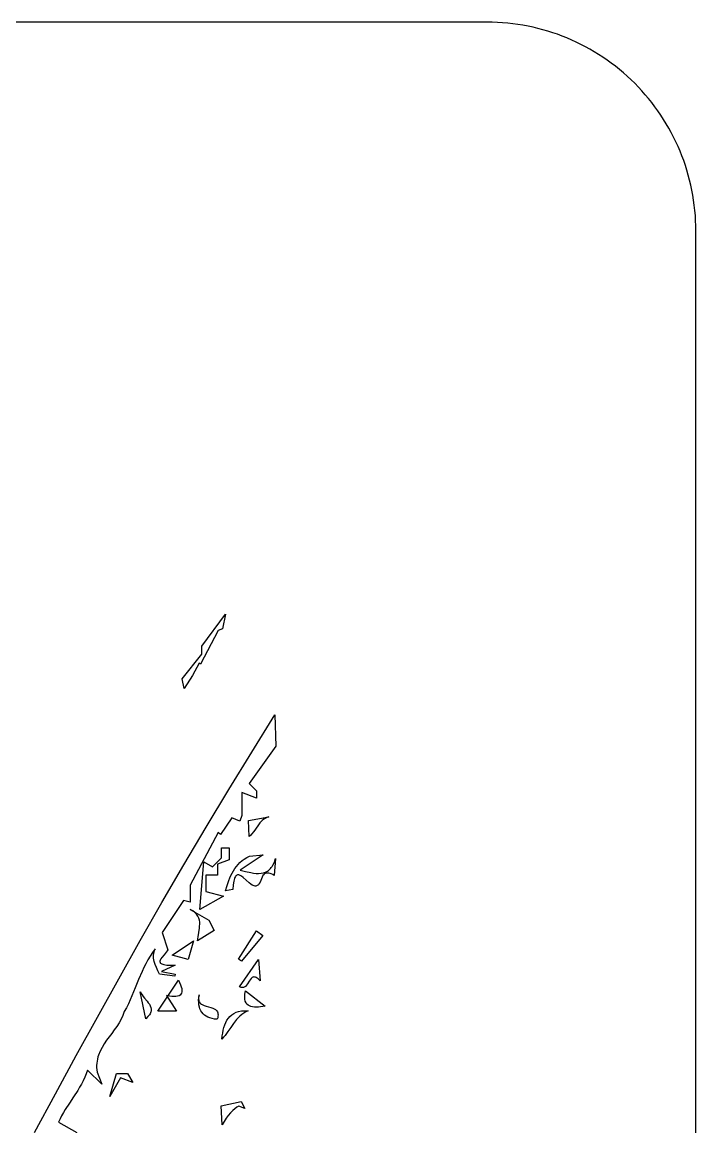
# Model space of a CAD drawing. Header units: metres. Extents: x 0 to 50, y 0 to 50.
# Drawn here: x 40.32 to 50, y 34.14 to 50 of the extents above; entities that cross this region are included whole.
import ezdxf

# ---------------------------------------------------------------- set-up
doc = ezdxf.new("R2010")
doc.units = ezdxf.units.M

msp = doc.modelspace()

# ---------------------------------------------------------------- linework, layer by layer
for points in [[(50, 3), (50, 47), (50, 47), (49.999076, 47.074492), (49.996313, 47.148761), (49.991723, 47.222779), (49.98532, 47.296513), (49.977116, 47.369934), (49.967123, 47.443009), (49.955354, 47.51571), (49.941823, 47.588004), (49.926542, 47.659861), (49.909523, 47.731251), (49.89078, 47.802143), (49.870324, 47.872505), (49.84817, 47.942308), (49.824329, 48.01152), (49.798814, 48.080111), (49.771639, 48.14805), (49.742815, 48.215307), (49.712355, 48.281849), (49.680273, 48.347648), (49.64658, 48.412671), (49.611291, 48.476889), (49.574416, 48.540271), (49.53597, 48.602785), (49.495965, 48.664402), (49.454413, 48.725089), (49.411328, 48.784818), (49.366721, 48.843556), (49.320606, 48.901274), (49.272996, 48.957939), (49.223903, 49.013523), (49.173341, 49.067994), (49.12132, 49.12132), (49.12132, 49.12132), (49.067994, 49.173341), (49.013523, 49.223903), (48.957939, 49.272996), (48.901274, 49.320606), (48.843556, 49.366721), (48.784818, 49.411328), (48.725089, 49.454413), (48.664402, 49.495965), (48.602785, 49.53597), (48.540271, 49.574416), (48.476889, 49.611291), (48.412671, 49.64658), (48.347648, 49.680273), (48.281849, 49.712355), (48.215307, 49.742815), (48.14805, 49.771639), (48.080111, 49.798814), (48.01152, 49.824329), (47.942308, 49.84817), (47.872505, 49.870324), (47.802143, 49.89078), (47.731251, 49.909523), (47.659861, 49.926542), (47.588004, 49.941823), (47.51571, 49.955354), (47.443009, 49.967123), (47.369934, 49.977116), (47.296513, 49.98532), (47.222779, 49.991723), (47.148761, 49.996313), (47.074492, 49.999076), (47, 50), (3, 50)], [(43.243984, 41.499234), (43.198603, 41.287624), (43.139036, 41.266197), (42.882476, 40.781576), (42.861782, 40.792697), (42.768009, 40.617011), (42.649869, 40.43103), (42.621415, 40.570602), (42.903876, 40.921962), (42.903876, 41.036803), (43.243984, 41.499234)], [(40.49997, 34.054905), (40.798607, 34.609006), (41.099378, 35.161794), (41.402588, 35.713108), (41.708545, 36.262787), (42.017557, 36.810673), (42.32993, 37.356604), (42.645972, 37.90042), (42.96599, 38.441962), (43.290292, 38.981069), (43.619183, 39.517581), (43.952973, 40.051339), (43.964971, 39.601428), (43.58172, 39.064598), (43.686929, 38.959471), (43.686929, 38.858486), (43.47918, 38.937226), (43.47918, 38.6073), (43.449245, 38.528443), (43.334178, 38.572055), (43.172748, 38.336202), (43.137196, 38.361959), (42.736079, 37.607736), (42.736079, 37.361055), (42.637898, 37.389091), (42.332485, 36.929569), (42.412282, 36.679777), (42.412282, 36.679777), (42.403974, 36.662781), (42.391586, 36.644758), (42.359767, 36.606858), (42.32722, 36.568531), (42.313922, 36.549976), (42.30434, 36.532234), (42.299772, 36.515614), (42.299775, 36.507821), (42.301519, 36.500422), (42.305167, 36.493458), (42.31088, 36.486965), (42.318821, 36.480983), (42.329153, 36.47555), (42.357639, 36.466484), (42.397637, 36.460074), (42.450446, 36.456626), (42.517364, 36.456448), (42.320551, 36.36926), (42.518427, 36.328983), (42.51235, 36.299171), (42.294451, 36.328086), (42.294451, 36.328086), (42.270743, 36.37645), (42.249195, 36.422927), (42.230988, 36.468087), (42.217304, 36.512501), (42.212528, 36.534605), (42.209327, 36.556737), (42.207848, 36.578967), (42.208238, 36.601367), (42.210646, 36.624007), (42.21522, 36.64696), (42.222108, 36.670296), (42.231456, 36.694087), (42.231456, 36.694087), (42.193908, 36.642442), (42.159296, 36.589395), (42.127273, 36.535111), (42.097491, 36.479754), (42.069605, 36.42349), (42.043267, 36.366484), (41.993848, 36.250907), (41.94646, 36.134342), (41.898328, 36.018113), (41.846679, 35.903539), (41.818667, 35.847285), (41.788736, 35.791941), (41.788736, 35.791941), (41.779273, 35.763878), (41.768371, 35.736338), (41.742754, 35.682638), (41.71289, 35.63047), (41.679789, 35.579459), (41.644456, 35.529233), (41.607901, 35.479419), (41.53515, 35.37953), (41.50097, 35.32871), (41.469597, 35.276808), (41.442038, 35.223452), (41.419301, 35.168267), (41.410055, 35.139872), (41.402393, 35.110881), (41.39644, 35.081245), (41.392322, 35.05092), (41.390166, 35.019857), (41.390096, 34.988011), (41.392239, 34.955334), (41.396721, 34.921781), (41.465723, 34.750163), (41.258068, 34.950735), (41.258068, 34.950735), (41.241237, 34.899123), (41.221318, 34.848867), (41.198716, 34.799815), (41.173833, 34.751815), (41.147074, 34.704715), (41.118843, 34.658362), (41.059576, 34.567288), (40.999263, 34.477375), (40.941133, 34.387406), (40.913896, 34.342019), (40.888415, 34.296161), (40.865095, 34.24968), (40.844338, 34.202423), (41.108791, 34.057264)], [(43.862779, 38.587708), (43.862779, 38.587708), (43.836276, 38.578354), (43.812298, 38.566589), (43.790559, 38.552694), (43.770771, 38.536946), (43.752648, 38.519625), (43.735904, 38.50101), (43.705401, 38.461014), (43.648315, 38.377772), (43.617141, 38.33899), (43.599893, 38.321285), (43.581155, 38.305077), (43.573017, 38.537214), (43.862779, 38.587708)], [(43.295402, 38.143497), (43.295402, 37.971976), (43.127605, 37.908379), (43.127605, 37.752276), (42.959808, 37.752276), (42.959808, 37.518192), (43.215324, 37.451588), (42.874416, 37.259774), (42.928964, 37.944023), (43.054194, 37.868944), (43.183538, 37.998186), (43.183538, 38.143497), (43.295402, 38.143497)], [(43.785272, 38.040336), (43.454239, 37.824292), (43.454239, 37.824292), (43.53166, 37.805336), (43.608253, 37.787981), (43.645749, 37.781413), (43.68245, 37.777055), (43.718159, 37.775512), (43.752681, 37.777387), (43.785819, 37.783284), (43.817378, 37.793805), (43.847161, 37.809555), (43.861326, 37.819579), (43.874973, 37.831137), (43.888078, 37.844303), (43.900616, 37.859154), (43.912564, 37.875765), (43.923896, 37.89421), (43.944616, 37.936909), (43.96258, 37.987854), (43.942397, 37.745994), (43.942397, 37.745994), (43.920467, 37.758489), (43.900451, 37.768067), (43.882234, 37.77491), (43.865703, 37.779203), (43.850744, 37.781128), (43.837244, 37.780871), (43.82509, 37.778613), (43.814168, 37.77454), (43.804364, 37.768834), (43.795566, 37.76168), (43.78053, 37.743759), (43.768153, 37.722248), (43.757528, 37.698614), (43.7379, 37.650858), (43.727083, 37.629673), (43.714386, 37.612244), (43.707049, 37.605396), (43.698901, 37.600038), (43.68983, 37.596354), (43.679722, 37.594526), (43.668464, 37.594739), (43.655941, 37.597176), (43.64204, 37.602021), (43.626649, 37.609458), (43.626649, 37.609458), (43.605867, 37.621919), (43.584296, 37.638387), (43.539851, 37.678026), (43.495435, 37.717737), (43.473902, 37.734293), (43.453172, 37.746878), (43.43351, 37.75416), (43.424163, 37.755397), (43.415183, 37.75481), (43.406602, 37.752233), (43.398454, 37.747498), (43.390773, 37.74044), (43.38359, 37.730894), (43.376941, 37.718691), (43.370856, 37.703667), (43.360517, 37.664488), (43.352839, 37.612027), (43.348086, 37.544954), (43.242143, 37.526941), (43.242143, 37.526941), (43.265488, 37.602209), (43.290981, 37.676046), (43.305085, 37.71206), (43.32039, 37.747274), (43.337116, 37.781542), (43.355484, 37.814716), (43.375715, 37.846648), (43.39803, 37.877193), (43.422651, 37.906201), (43.449798, 37.933527), (43.479692, 37.959023), (43.512554, 37.982541), (43.548605, 38.003936), (43.588066, 38.023058), (43.785272, 38.040336)], [(42.842303, 36.807605), (42.842303, 36.807605), (42.843971, 36.83651), (42.847526, 36.866051), (42.857721, 36.926421), (42.867739, 36.987466), (42.871073, 37.017852), (42.872431, 37.047939), (42.871171, 37.077571), (42.866648, 37.106592), (42.858219, 37.134847), (42.845239, 37.162179), (42.827066, 37.188432), (42.803056, 37.213451), (42.772565, 37.237079), (42.734949, 37.259161), (43.002188, 37.103511), (43.081786, 36.954381), (42.842303, 36.807605)], [(42.78291, 36.808596), (42.706889, 36.540864), (42.474183, 36.601522), (42.78291, 36.808596)], [(43.776992, 36.885734), (43.471077, 36.516214), (43.429792, 36.543922), (43.687324, 36.949183), (43.776992, 36.885734)], [(43.715333, 36.538423), (43.74171, 36.235824), (43.74171, 36.235824), (43.71089, 36.263976), (43.697137, 36.273806), (43.684393, 36.281042), (43.672585, 36.28586), (43.661639, 36.288437), (43.651484, 36.28895), (43.642045, 36.287574), (43.633251, 36.284488), (43.625029, 36.279868), (43.610009, 36.266731), (43.596402, 36.249577), (43.583626, 36.22982), (43.55824, 36.188153), (43.544465, 36.16907), (43.529193, 36.153038), (43.511841, 36.141472), (43.502204, 36.137806), (43.491828, 36.135786), (43.480641, 36.135589), (43.468571, 36.137392), (43.455544, 36.141372), (43.441488, 36.147705), (43.715333, 36.538423)], [(42.565236, 36.244343), (42.565236, 36.244343), (42.582926, 36.209469), (42.596949, 36.177317), (42.607283, 36.147904), (42.613907, 36.121249), (42.616798, 36.097369), (42.615936, 36.076282), (42.611298, 36.058007), (42.602864, 36.042561), (42.590612, 36.029962), (42.57452, 36.020228), (42.554567, 36.013377), (42.53073, 36.009427), (42.502989, 36.008396), (42.471322, 36.010301), (42.435708, 36.015162), (42.396124, 36.022995), (42.53829, 35.796173), (42.269437, 35.796173), (42.565236, 36.244343)], [(42.017946, 36.076602), (42.017946, 36.076602), (42.02872, 36.053242), (42.042864, 36.030359), (42.059488, 36.007827), (42.077703, 35.985521), (42.11534, 35.941089), (42.132982, 35.918713), (42.148652, 35.896064), (42.161461, 35.873017), (42.170517, 35.849446), (42.17493, 35.825227), (42.175117, 35.812836), (42.17381, 35.800235), (42.170897, 35.78741), (42.166266, 35.774345), (42.159807, 35.761025), (42.151409, 35.747433), (42.140959, 35.733554), (42.128347, 35.719372), (42.09619, 35.690038), (42.017946, 36.076602)], [(42.863627, 36.032786), (42.863627, 36.032786), (42.858155, 36.010474), (42.855391, 35.990416), (42.855151, 35.972459), (42.857252, 35.956453), (42.861511, 35.942243), (42.867746, 35.929678), (42.875772, 35.918606), (42.885408, 35.908873), (42.896469, 35.900327), (42.908774, 35.892816), (42.936378, 35.88029), (42.966758, 35.870073), (42.998447, 35.860948), (43.029981, 35.851694), (43.059897, 35.841091), (43.086728, 35.82792), (43.09853, 35.819991), (43.109011, 35.810963), (43.11799, 35.800682), (43.125282, 35.788998), (43.130704, 35.775757), (43.134074, 35.760807), (43.135209, 35.743996), (43.133925, 35.72517), (43.13004, 35.704178), (43.123369, 35.680868), (43.123369, 35.680868), (43.08593, 35.685205), (43.051295, 35.691878), (43.019471, 35.700891), (42.990461, 35.712248), (42.964271, 35.725953), (42.940905, 35.742009), (42.920369, 35.760421), (42.902666, 35.781193), (42.887801, 35.804328), (42.87578, 35.829831), (42.866607, 35.857705), (42.860286, 35.887954), (42.856823, 35.920583), (42.856222, 35.955596), (42.858489, 35.992995), (42.863627, 36.032786)], [(43.812028, 35.869617), (43.812028, 35.869617), (43.747389, 35.860151), (43.716367, 35.857074), (43.686588, 35.855573), (43.658337, 35.856002), (43.631897, 35.858715), (43.607551, 35.864066), (43.585584, 35.87241), (43.56628, 35.8841), (43.549922, 35.89949), (43.536794, 35.918934), (43.52718, 35.942787), (43.521363, 35.971403), (43.519628, 36.005135), (43.522258, 36.044338), (43.529537, 36.089366), (43.812028, 35.869617)], [(43.569291, 35.801941), (43.569291, 35.801941), (43.535806, 35.786498), (43.504911, 35.768466), (43.476331, 35.748121), (43.449793, 35.725735), (43.425023, 35.701584), (43.401744, 35.675941), (43.358569, 35.621278), (43.318071, 35.563939), (43.278057, 35.506117), (43.23633, 35.450006), (43.214138, 35.423278), (43.190695, 35.3978), (43.190695, 35.3978), (43.195986, 35.441416), (43.202567, 35.483743), (43.210686, 35.524533), (43.220591, 35.563537), (43.232532, 35.600508), (43.246757, 35.635197), (43.263514, 35.667356), (43.283053, 35.696735), (43.30562, 35.723088), (43.331465, 35.746165), (43.360837, 35.765719), (43.393984, 35.781501), (43.431154, 35.793262), (43.472597, 35.800755), (43.51856, 35.80373), (43.569291, 35.801941)], [(41.677945, 34.901954), (41.835568, 34.901954), (41.913324, 34.772462), (41.732723, 34.840912), (41.579405, 34.571284), (41.677945, 34.901954)], [(43.519132, 34.398956), (43.431634, 34.434555), (43.431634, 34.434555), (43.406732, 34.418085), (43.378179, 34.396251), (43.347134, 34.369288), (43.314755, 34.337432), (43.2822, 34.300919), (43.250629, 34.259985), (43.221199, 34.214866), (43.19507, 34.165798), (43.181494, 34.440266), (43.465076, 34.502149), (43.519132, 34.398956)]]:
    msp.add_lwpolyline(points)

doc.saveas('drawing.dxf')
